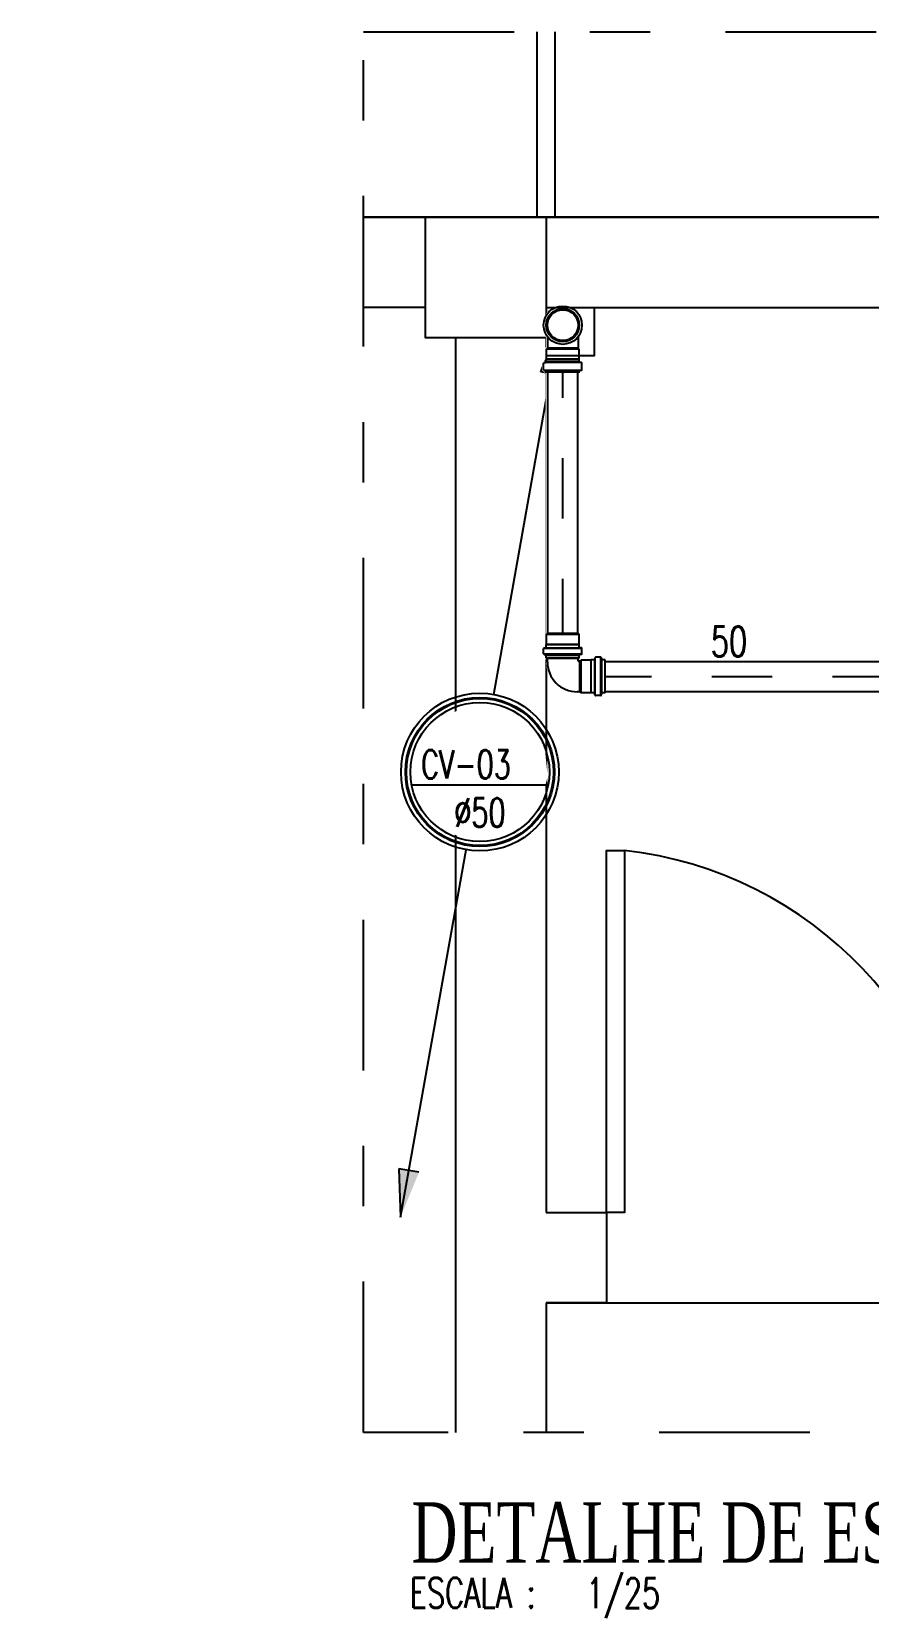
# Model space of a CAD drawing. Header units: inches. Extents: x 542787 to 543192, y 9574025 to 9574373.
# Drawn here: x 542828.754 to 542830.142, y 9574173.436 to 9574176.066 of the extents above; entities that cross this region are included whole.
import ezdxf
from ezdxf.enums import TextEntityAlignment as Align

# ---------------------------------------------------------------- set-up
doc = ezdxf.new("R2010")
doc.units = ezdxf.units.IN
doc.header["$MEASUREMENT"] = 0
doc.linetypes.add('DASHDOT', pattern=[1, 0.5, -0.25, 0, -0.25])
doc.linetypes.add('DASHDOT2', pattern=[0.5, 0.25, -0.125, 0, -0.125])
for name, color, linetype in [('CERCADURA', 7, 'Continuous'), ('EIXO', 8, 'Continuous'), ('I-ARQ', 8, 'Continuous'), ('I-ESGOTO', 6, 'Continuous'), ('I-NORMO_INST', 4, 'Continuous')]:
    doc.layers.add(name, color=color, linetype=linetype)
doc.styles.add('125', font='ROMANS.SHX', dxfattribs={"width": 0.7, "height": 0.25})
doc.styles.add('25', font='ROMANS.SHX', dxfattribs={"width": 0.7, "height": 0.05})
doc.styles.add('50', font='ROMANS.SHX', dxfattribs={"width": 0.7, "height": 0.1})
doc.styles.add('ROMANS', font='romans.shx', dxfattribs={"height": 0.025})
doc.styles.add('TITULO', font='times.ttf')

# ---------------------------------------------------------------- blocks, each defined once
blk = doc.blocks.new('*U318')
for p, q in [((-0.03428804410565355, 0.04918022109707507), (-0.02013579940576836, 0.02888129354041395)), ((-0.03193507006899853, 0.04699736149335778), (-0.03428804410565355, 0.04918022109707507)), ((-0.03305358912176848, 0.04621753924451737), (-0.03193507006899853, 0.04699736149335778)), ((-0.01415224469988519, 0.02029892755666111), (0, 0)), ((-0.002352974036655031, 0.002182859603717289), (-0.001234454983885075, 0.002962681852557708)), ((0, 0), (-0.002352974036655031, 0.002182859603717289)), ((-0.001234454983885075, 0.002962681852557708), (0, 0))]:
    blk.add_line(p, q)
at = {"color": 8}
blk.add_circle((-0.01714402205282678, 0.02459011054853754), 0.005231155055471231, dxfattribs=at)
for centre, radius in [((-0.01714402205282678, 0.02459011054853754), 0.00487752617599731), ((0, 0), 0.0003106419297651757)]:
    blk.add_circle(centre, radius)
for points in [[(-0.03305358912176848, 0.04621753924451737), (-0.03193507006899853, 0.04699736149335778), (-0.03428804410565355, 0.04918022109707507)], [(-0.002352974036655031, 0.002182859603717289), (-0.001234454983885075, 0.002962681852557708), (0, 0)]]:
    blk.add_solid(points)
blk = doc.blocks.new('BOLA')
at = {"style": '50', "width": 0.7, "flags": 1}
blk.add_attdef('ALTUARA', text='', height=0.002, dxfattribs=at).set_placement((0.0002598189044998103, -0.007526282018176376), align=Align.CENTER)
at = {"color": 2}
blk.add_wipeout([(-0.0034306041665807595, 0.0033065364934536066), (-0.0008967654083170473, 0.004686211450234913), (0.001845075014915952, 0.004421616255397899), (0.0035658162599924233, 0.003136439594760985), (0.0045869154381489585, 0.0013409721644020364), (0.004757098647987609, -0.0003221976317163283), (0.004227639790906332, -0.0022310630027197083), (0.002998538907342815, -0.003724135900145447), (0.001107614492865381, -0.004706918052397209), (-0.000877856180751729, -0.0047258177214453065), (-0.002579688157825187, -0.004083229391126847), (-0.0034306041665807595, -0.0033272430956159055), (-0.004508431067870951, -0.0017018725884976327), (-0.004792069764414597, -7.650210592741527e-05), (-0.004527340335873958, 0.001624467028287148)], dxfattribs=at)
at = {"color": 8}
blk.add_line((-0.004792757217217114, -0.0009053948610162968), (0.004792757217217114, -0.0009053948610162968), dxfattribs=at)
blk.add_circle((0, 0), 0.0052311550554712, dxfattribs=at)
blk.add_circle((0, 0), 0.0048775261759973)
at = {"style": '50', "width": 0.7}
blk.add_attdef('NAF', (-0.00412650687519539, -0.0004650827839335972), '', height=0.002, dxfattribs=at)
blk.add_attdef('NU', text='', height=0.002, dxfattribs=at).set_placement((0, -0.003845717468963498), align=Align.CENTER)
blk = doc.blocks.new('*U192')
at = {"color": 2}
blk.add_wipeout([(0.47383382302634447, 0.02633508466966209), (0.4880242477145868, 0.022172410826051543), (0.49789586812542813, 0.011534464184643024), (0.5003637562839414, -0.0015702418527919482), (0.4955822060326253, -0.01544582489309828), (0.4850936135821563, -0.024079514833621037), (0.47383382302634447, -0.02623794266115706), (0.45933489537409405, -0.022229439944196763), (0.44930904889754236, -0.009741418413362783), (0.4476123588443673, 0.0005881752899340037), (0.450851478996614, 0.011534464184643024), (0.45979762440381483, 0.022480753079352038)], dxfattribs=at)
blk.add_circle((0.4739464758138163, 1.274884407875823e-14), 0.02500000000000684)
at = {"color": 8, "ltscale": 0.01}
blk.add_circle((0.4739464758138163, 1.274884407875823e-14), 0.02333333333334017, dxfattribs=at)
for centre, radius, start, end in [((0.4739464758138163, 0.01250000000001616), 0.01250000000000341, 132.0789395626286, 270), ((0.4739464758138163, -0.01249999999999073), 0.01250000000000342, 312.0789395626286, 89.99999999999999)]:
    blk.add_arc(centre, radius, start, end, dxfattribs=at)
blk = doc.blocks.new('A$C7CE1661E')
for p, q in [((0.03965441558772828, 0.02714999999999987), (0.03785441558772841, 0.02535000000000002)), ((0.05645441558772829, 0.02714999999999987), (0.03965441558772828, 0.02714999999999987)), ((0.03965441558772828, 0.02714999999999987), (0.03965441558772828, -0.02715000000000004)), ((0.05665441558772828, 0.02734999999999985), (0.05645441558772829, 0.02714999999999987)), ((0.05665441558772828, 0.02734999999999985), (0.05665441558772828, -0.02735000000000004)), ((0.06079434427329208, 0.02734999999999985), (0.05665441558772828, 0.02734999999999985)), ((0.06202013647592552, 0.03088715574274755), (0.06179053897138384, 0.0282628442572522)), ((0.06202013647592552, 0.03088715574274755), (0.06202013647592552, -0.03088715574275236)), ((0.0739326730120209, 0.0317999999999999), (0.06301633117401727, 0.0317999999999999)), ((0.07489859883830993, 0.03105881904510238), (0.07569377506800826, 0.02809118095489731)), ((0.07489859883830993, 0.03105881904510238), (0.07489859883830993, -0.03105881904509936)), ((0.07939999999999983, 0.02734999999999985), (0.07665970089429729, 0.02734999999999985)), ((0.07939999999999983, 0.02734999999999985), (0.07939999999999983, -0.02735000000000002)), ((0.01919941405355904, 0.02535000000000002), (0.03785441558772827, 0.02535000000000002)), ((0.01919941405355907, -0.02535000000000002), (0.03785441558772827, -0.02535000000000002)), ((0.03965441558772828, -0.02715000000000004), (0.0378544155877283, -0.02535000000000002)), ((0.05645441558772829, -0.02715000000000004), (0.03965441558772828, -0.02715000000000004)), ((0.05665441558772828, -0.02735000000000002), (0.05645441558772829, -0.02715000000000004)), ((0.06079434427329208, -0.02735000000000002), (0.05665441558772828, -0.02735000000000002)), ((0.06202013647592552, -0.03088715574274772), (0.06179053897138384, -0.02826284425725237)), ((0.0739326730120209, -0.03180000000000007), (0.06301633117401727, -0.03180000000000007)), ((0.07489859883830993, -0.03105881904510255), (0.07569377506800826, -0.02809118095489748)), ((0.07939999999999983, -0.02735000000000002), (0.07665970089429729, -0.02735000000000002))]:
    blk.add_line(p, q)
at = {"color": 8}
for p, q in [((0.05645441558772829, 0.02714999999999987), (0.0564544155877283, -0.02715000000000005)), ((0.06079434427329208, 0.02734999999999985), (0.06079434427329208, -0.02735000000000049)), ((0.07665970089429729, 0.02734999999999985), (0.07665970089429729, -0.02735000000000036)), ((0.03785441558772827, 0.02534999999999985), (0.03785441558772827, -0.02535000000000002))]:
    blk.add_line(p, q, dxfattribs=at)
for radius in [0.03180000000000003, 0.02555000000000001]:
    blk.add_circle((0, 0), radius)
blk.add_circle((0, 0), 0.02735000000000001, dxfattribs=at)
for centre, start, end in [((0.06079434427329208, 0.02834999999999985), 270, 355.0000000000002), ((0.06301633117401727, 0.0307999999999999), 90, 175.0000000000002), ((0.0739326730120209, 0.0307999999999999), 15.00000000000038, 90), ((0.07665970089429729, 0.02834999999999985), 195.0000000000003, 270), ((0.06079434427329208, -0.02835000000000002), 4.999999999999814, 90), ((0.06301633117401727, -0.03080000000000007), 184.9999999999998, 270), ((0.0739326730120209, -0.03080000000000007), 270, 345.0000000000005), ((0.07665970089429729, -0.02835000000000002), 90, 164.9999999999996)]:
    blk.add_arc(centre, 0.001, start, end)
blk = doc.blocks.new('*U152')
at = {"color": 2}
blk.add_wipeout([(-0.0630163311740227, -0.03458438048832295), (-0.07393267301202636, -0.03458438048832123), (-0.07758810386221109, -0.03177946974428267), (-0.078028904199823, -0.030134380488320553), (-0.07940000000000459, -0.03013438048832033), (-0.07939999999999514, 0.030134380488345443), (-0.07802890419981351, 0.03013438048834522), (-0.07758810386220111, 0.03177946974430719), (-0.07393267301201549, 0.03458438048834463), (-0.06301633117401186, 0.03458438048834291), (-0.059246351395973285, 0.031129830492309732), (-0.059159260805519455, 0.030134380488342265), (-0.05367003509939066, 0.030134380488341404), (-0.053670035099390695, 0.029934380488341426), (-0.03850108742664906, 0.02993438048833901), (-0.03670108742664936, 0.02813438048833873), (-0.02011308052734137, 0.028134380488336122), (-0.006805703248930921, 0.034815683040269024), (0.010622347486636296, 0.032750497782727206), (0.02580450534803815, 0.023502170923652213), (0.03362018284804804, 0.007250222543538298), (0.0338831852433886, -0.007967259685303318), (0.023911463578837205, -0.024847725560064968), (0.00783095784965769, -0.03328795849744051), (-0.007530851021526041, -0.03301859385687561), (-0.020113080527350186, -0.028134380488329808), (-0.03670108742665833, -0.0281343804883272), (-0.03850108742665848, -0.02993438048832678), (-0.0553010874266585, -0.02993438048832414), (-0.0555010874266585, -0.030134380488324092), (-0.05915926080552891, -0.03013438048832351), (-0.05924635139598304, -0.03112983049229097)], dxfattribs=at)
at = {"color": 2, "rotation": 179.999999999991}
blk.add_blockref('A$C7CE1661E', (0, 0), dxfattribs=at)
blk = doc.blocks.new('*U181')
at = {"color": 2}
blk.add_wipeout([(0.028465092949850668, -6.90843710345074e-16), (0.028465092947570936, -0.9005356367488299), (-0.028465092952126625, -0.9005356367488299), (-0.02846509294984667, -6.668185234693242e-16)], dxfattribs=at)
for p, q in [((-0.02500000000002431, -7.771561172376096e-16), (-0.02500000000230399, -0.9005356367488304)), ((0.02500000000000146, -1.165734175856414e-15), (0.02499999999772154, -0.9005356367488306))]:
    blk.add_line(p, q)
at = {"layer": 'EIXO', "linetype": 'DASHDOT', "ltscale": 0.01}
blk.add_line((1.423460535652424e-15, -7.216449660063518e-16), (-2.278652776325391e-12, -0.9005356367488309), dxfattribs=at)
blk = doc.blocks.new('*U182')
at = {"color": 2}
blk.add_wipeout([(4.922697350696406e-13, 0.028465092949357507), (0.4412370992670292, 0.02846509294709354), (0.4412370992670289, -0.028465092952603577), (4.91999209590355e-13, -0.028465092950340054)], dxfattribs=at)
for p, q in [((4.924949337237194e-13, 0.02499999999950841), (0.4412370992670298, 0.02499999999724426)), ((4.920508445138694e-13, -0.02500000000051737), (0.4412370992670294, -0.02500000000278128))]:
    blk.add_line(p, q)
at = {"layer": 'EIXO', "linetype": 'DASHDOT', "ltscale": 0.01}
blk.add_line((4.920508445138694e-13, -4.916287265575319e-13), (0.4412370992670298, -2.755936084512067e-12), dxfattribs=at)
blk = doc.blocks.new('*U179')
at = {"color": 1, "style": '25'}
for tag, flags, p in [('DESCRICAO', 1, (2.855957336578285e-05, -0.1084798742256226)), ('MARCA', 1, (2.855957336578285e-05, -0.187664576514635)), ('QUANT.', 3, (2.855957336578285e-05, -0.2718185265573538))]:
    blk.add_attdef(tag, text='', height=0.05000000000000001, dxfattribs=dict(at, flags=flags)).set_placement(p, align=Align.CENTER)
at = {"color": 2}
blk.add_wipeout([(0.033959895325594076, 0.049039250979975274), (0.029509895325593984, 0.04942857553266693), (0.029509895325595677, 0.05540547973784367), (0.029309895325595713, 0.055405479737843724), (0.02930989532560011, 0.07094024234942509), (0.026244657937181767, 0.07184558441226432), (-0.02624465793714115, 0.0718455844122792), (-0.029309895325560092, 0.07094024234944166), (-0.02930989532556485, 0.054140242349441633), (-0.029509895325564875, 0.053940242349441725), (-0.029509895325566242, 0.04942857553268362), (-0.03395989532556655, 0.04903925097999451), (-0.0339598953255703, 0.034953839353439015), (-0.029509895325570676, 0.03376146544711926), (-0.029509895325572265, 0.028140104674428512), (-0.027509895325572256, 0.028140104674427943), (-0.027509895325573557, 0.02355000000000798), (-0.026620381979639823, 0.014060759636530779), (-0.02348128268722678, 0.003671082538201295), (-0.020198585699208075, -0.002778200849621576), (-0.014010599238609839, -0.011037776677544603), (-0.009541878473593352, -0.015334964828943767), (-0.004249987877336806, -0.01927842029166278), (0.0001141178481571204, -0.021813777823550012), (0.005890865494819631, -0.02435895406067154), (0.011280814034413219, -0.026013898014598552), (0.019024282056958768, -0.027308930265586867), (0.023549999999992053, -0.027509895325586536), (0.02755975765055885, -0.027509895325587674), (0.029359757650558472, -0.029309895325588198), (0.04615975765055861, -0.029309895325592958), (0.046359757650558615, -0.02950989532559299), (0.0508714244673165, -0.029509895325594296), (0.051260749020005825, -0.03395989532559453), (0.06534616064656111, -0.03395989532559848), (0.06653853455288083, -0.029509895325598792), (0.06999999999999154, -0.029509895325599736), (0.07000000000000825, 0.02950989532556053), (0.06653853455289754, 0.029509895325561517), (0.06534616064658046, 0.0339598953255619), (0.051260749020025045, 0.03395989532556591), (0.05087142446733321, 0.02950989532556586), (0.04489452026215646, 0.029509895325567553), (0.0448945202621564, 0.02930989532556756), (0.029509895325588436, 0.029309895325571905), (0.029509895325589695, 0.03376146544710258), (0.03395989532559019, 0.03495383935341986)], dxfattribs=at)
for p, q in [((-0.02734999999998494, 0.05304558441227947), (-0.0271499999999849, 0.0532455844122794)), ((-0.02734999999998632, 0.0483657272872567), (-0.02734999999998494, 0.05304558441227947)), ((-0.02714999999998015, 0.07004558441227943), (-0.02534999999997961, 0.07184558441227892)), ((-0.0271499999999849, 0.0532455844122794), (-0.02714999999998015, 0.07004558441227941)), ((-0.02714999999998015, 0.07004558441227941), (0.02715000000001976, 0.07004558441226405)), ((-0.0271499999999849, 0.0532455844122794), (0.027150000000015, 0.05324558441226408)), ((0.02715000000001976, 0.07004558441226406), (0.02535000000002024, 0.07184558441226459)), ((0.027150000000015, 0.05324558441226405), (0.02715000000001976, 0.07004558441226405)), ((0.02735000000001492, 0.05304558441226401), (0.027150000000015, 0.05324558441226405)), ((0.0273500000000136, 0.04836572728724123), (0.02735000000001492, 0.05304558441226401)), ((-0.03179999999998956, 0.03737851231594452), (-0.03179999999998707, 0.04614374038653277)), ((-0.03105881904509232, 0.03641258648965524), (-0.02809118095488748, 0.03561741025995611)), ((-0.03088715574273443, 0.04713993508462427), (-0.02826284425723901, 0.04736953258916524)), ((-0.03079999999998686, 0.04687003336769818), (0.03080000000001324, 0.04687003336768075)), ((-0.03079999999998955, 0.03737851231594424), (0.03080000000001055, 0.03737851231592681)), ((-0.02734999999999149, 0.03030000000000792), (-0.02734999999999025, 0.03465148443366682)), ((-0.02734999999999149, 0.03030000000000792), (0.02735000000000837, 0.03029999999999245)), ((-0.02534999999999345, 0.02355000000000726), (-0.02534999999999154, 0.03030000000000733)), ((0.02535000000000731, 0.02634999999999284), (0.02535000000000843, 0.03029999999999301)), ((0.0273500000000086, 0.03029999999999245), (0.02735000000000983, 0.03465148443365135)), ((0.03105881904511289, 0.03641258648963767), (0.0280911809549076, 0.0356174102599402)), ((0.03088715574276107, 0.04713993508460678), (0.02826284425726578, 0.04736953258914924)), ((0.03025441558773595, 0.02714999999999147), (0.02845441558773547, 0.02534999999999197)), ((0.03025441558772064, -0.02715000000000843), (0.03025441558773601, 0.02714999999999148)), ((0.04705441558773598, 0.02714999999998671), (0.03025441558773601, 0.02714999999999147)), ((0.03180000000001065, 0.03737851231592652), (0.03180000000001314, 0.04614374038651477)), ((0.04725441558773601, 0.02734999999998664), (0.04705441558773598, 0.02714999999998671)), ((0.04705441558772062, -0.02715000000001318), (0.04705441558773598, 0.0271499999999867)), ((0.05193427271275879, 0.02734999999998532), (0.04725441558773601, 0.02734999999998664)), ((0.05316006491539327, 0.03088715574273278), (0.05293046741085081, 0.02826284425723748)), ((0.05342996663230185, -0.0308000000000151), (0.05342996663231928, 0.03079999999998501)), ((0.0629214876840735, 0.03179999999998235), (0.05415625961348528, 0.03179999999998485)), ((0.0629214876840558, -0.03080000000001778), (0.06292148768407323, 0.03079999999998233)), ((0.06388741351036237, 0.03105881904508459), (0.0646825897400598, 0.02809118095487931)), ((0.07000000000000763, 0.02734999999998031), (0.06564851556634867, 0.02734999999998155)), ((0.06999999999999214, -0.02735000000001974), (0.07000000000000763, 0.02734999999998014)), ((0.02845441558773547, 0.02534999999999197), (0.02635000000000702, 0.02534999999999259)), ((0.02845441558772113, -0.02535000000000791), (0.02354999999999271, -0.02535000000000652)), ((0.03025441558772058, -0.02715000000000843), (0.02845441558772113, -0.02535000000000791)), ((0.04705441558772062, -0.02715000000001318), (0.03025441558772064, -0.02715000000000843)), ((0.04725441558772054, -0.02735000000001324), (0.04705441558772062, -0.02715000000001318)), ((0.05193427271274332, -0.02735000000001457), (0.04725441558772054, -0.02735000000001324)), ((0.05316006491537578, -0.03088715574276269), (0.05293046741083481, -0.02826284425726725)), ((0.06292148768405552, -0.03180000000001779), (0.05415625961346728, -0.03180000000001532)), ((0.0638874135103448, -0.03105881904512057), (0.0646825897400439, -0.02809118095491574)), ((0.06999999999999214, -0.02735000000001974), (0.06564851556633318, -0.02735000000001852))]:
    blk.add_line(p, q)
at = {"color": 8}
for p, q in [((-0.02734999999998494, 0.05304558441227947), (0.02735000000001492, 0.05304558441226401)), ((-0.02534999999997961, 0.07184558441227892), (0.02535000000002024, 0.07184558441226459)), ((-0.02734999999998664, 0.0474493961132393), (0.02735000000001345, 0.04744939611322382)), ((-0.02734999999999004, 0.03541881142164581), (0.02735000000000982, 0.03541881142163034)), ((0.02535000000000843, 0.03029999999999301), (-0.02534999999999154, 0.03030000000000733)), ((0.04725441558772054, -0.02735000000001324), (0.04725441558773601, 0.02734999999998664)), ((0.05285060388676072, -0.02735000000001489), (0.0528506038867762, 0.02734999999998513)), ((0.06488118857835425, -0.02735000000001831), (0.06488118857836973, 0.02734999999998157)), ((0.02845441558772113, -0.02535000000000791), (0.02845441558773547, 0.02534999999999196))]:
    blk.add_line(p, q, dxfattribs=at)
for centre, radius, start, end in [((-0.03079999999998707, 0.04614374038653248), 0.001, 94.99999999998359, 179.9999999999838), ((-0.03079999999998955, 0.03737851231594424), 0.001, 179.9999999999838, 254.9999999999842), ((-0.02834999999998638, 0.04836572728725699), 0.001, 274.9999999999836, 359.9999999999838), ((-0.02834999999999025, 0.03465148443366711), 0.001, 359.9999999999838, 74.99999999998343), ((0.02635000000000731, 0.02634999999999256), 0.001, 179.9999999999838, 269.9999999999838), ((0.02835000000001371, 0.04836572728724094), 0.001, 179.9999999999838, 264.999999999984), ((0.02835000000000983, 0.03465148443365106), 0.001, 104.9999999999834, 179.9999999999838), ((0.03080000000001314, 0.04614374038651505), 0.001, 359.9999999999838, 84.99999999998397), ((0.03080000000001066, 0.03737851231592681), 0.001, 284.9999999999834, 359.9999999999838), ((0.05193427271275908, 0.02834999999998542), 0.001, 269.9999999999838, 354.999999999984), ((0.054156259613485, 0.03079999999998485), 0.001, 89.99999999998381, 174.999999999984), ((0.06292148768407323, 0.03079999999998236), 0.001, 14.99999999998335, 89.99999999998381), ((0.06564851556634894, 0.02834999999998155), 0.001, 194.9999999999834, 269.9999999999838), ((0.02355000000000655, 0.02354999999999343), 0.0489, 179.9999999999838, 269.9999999999838), ((0.05193427271274303, -0.02835000000001463), 0.001, 4.99999999998356, 89.99999999998381), ((0.05415625961346757, -0.03080000000001532), 0.001, 184.9999999999836, 269.9999999999838), ((0.0629214876840558, -0.03080000000001778), 0.001, 269.9999999999838, 344.9999999999842), ((0.0656485155663329, -0.02835000000001852), 0.001, 89.99999999998381, 164.9999999999835)]:
    blk.add_arc(centre, radius, start, end)
blk = doc.blocks.new('TITOLO HS')
at = {"color": 253, "style": 'ROMANS', "width": 0.7}
blk.add_text('ESCALA :', height=0.002, dxfattribs=at).set_placement((-5.008310483667344e-05, -1.119837152430136e-05))
at = {"style": 'TITULO', "width": 0.7}
blk.add_attdef('LNOME', (5.679994095153518e-05, 0.002996676880091087), '', height=0.006, dxfattribs=at)
at = {"color": 253, "style": 'ROMANS', "width": 0.7}
blk.add_attdef('LESC', (0.01162962826343517, -2.798236542389532e-05), '', height=0.002, dxfattribs=at)

msp = doc.modelspace()

# ---------------------------------------------------------------- linework, layer by layer
at = {"layer": 'I-ARQ'}
for p, q in [((542829.5924443894, 9574175.758721076), (542829.5924443894, 9574176.066148952)), ((542829.6224443887, 9574175.758721076), (542829.6224443887, 9574176.066148952)), ((542829.304813963, 9574175.758721076), (542831.2449533293, 9574175.758721076)), ((542831.2449533293, 9574175.758721076), (542829.304813963, 9574175.758721076)), ((542829.4074443888, 9574175.608721076), (542829.304813963, 9574175.608721076)), ((542829.6074443881, 9574175.608721076), (542829.6074443881, 9574174.108721076)), ((542829.6074443881, 9574175.608721076), (542830.8949443896, 9574175.608721076)), ((542829.4574443896, 9574175.558721075), (542829.4574443896, 9574173.744115336)), ((542829.6074443881, 9574174.108721076), (542829.7074443896, 9574174.108721076)), ((542829.7074443896, 9574174.108721076), (542829.7074443896, 9574173.958721075)), ((542829.7074443896, 9574174.108721076), (542829.7074443896, 9574173.958721075)), ((542829.6074443881, 9574173.958721075), (542829.6074443881, 9574173.744115336)), ((542829.6074443881, 9574173.958721075), (542829.7074443896, 9574173.958721075)), ((542829.7074443896, 9574173.958721075), (542829.6074443881, 9574173.958721075)), ((542829.7074443896, 9574173.958721075), (542830.3074443892, 9574173.958721075))]:
    msp.add_line(p, q, dxfattribs=at)
for points in [[(542829.6074443881, 9574175.758721076), (542829.6074443881, 9574175.558721075), (542829.4074443888, 9574175.558721075), (542829.4074443888, 9574175.758721076)], [(542829.6074443881, 9574175.758721076), (542829.6074443881, 9574175.558721075), (542829.4074443888, 9574175.558721075), (542829.4074443888, 9574175.758721076)], [(542829.7374443889, 9574174.708721075), (542829.7374443889, 9574174.108721076), (542829.7074443896, 9574174.108721076), (542829.7074443896, 9574174.708721075)]]:
    msp.add_lwpolyline(points, close=True, dxfattribs=at)
msp.add_arc((542829.6671812304, 9574174.071221076), 0.6413603989624795, 3.351965309968772, 83.71043324783841, dxfattribs=at)
at = {"layer": 'I-ESGOTO'}
msp.add_circle((542829.6351925973, 9574175.579672989), 0.02815943842051638, dxfattribs=at)

# ---------------------------------------------------------------- block references
at = {"layer": 'I-NORMO_INST', "xscale": 25, "yscale": 25, "zscale": 25, "rotation": 134.9999999999999}
msp.add_blockref('*U318', (542829.6293766303, 9574175.576686705), dxfattribs=at)
at = {"layer": 'I-NORMO_INST'}
ref = msp.add_blockref('TITOLO HS', (542829.3827807029, 9574173.453407565), dxfattribs=dict(at, xscale=25, yscale=25, zscale=25))
ref.add_attrib('LNOME', 'DETALHE DE ESGOTO-06', (542829.3842007038, 9574173.52832483), dxfattribs={"layer": '0', "height": 0.09999999999999995, "style": 'TITULO', "width": 0.7000000000000002})
ref.add_attrib('LESC', '1/25', (542829.6735213998, 9574173.452708542), dxfattribs={"layer": '0', "color": 253, "height": 0.04999999999999994, "style": 'ROMANS', "width": 0.7000000000000005})

# ---------------------------------------------------------------- next in the draw order: block references
at = {"layer": 'I-ESGOTO', "rotation": 90}
for name, p in [('*U192', (542829.6351925973, 9574175.105726512)), ('*U181', (542829.682370396, 9574174.997391526))]:
    msp.add_blockref(name, p, dxfattribs=at)
at = {"layer": 'I-NORMO_INST', "xscale": 23.62204724409449, "yscale": 23.62204724409449, "zscale": 23.62204724409449}
msp.add_blockref('BOLA', (542829.4977471386, 9574174.838924501), dxfattribs=at).add_auto_attribs({'NAF': 'CV-03', 'NU': '%%c50'})

# ---------------------------------------------------------------- next in the draw order: block references
at = {"layer": 'I-ESGOTO', "rotation": 90}
msp.add_blockref('*U152', (542829.6351925973, 9574175.579672989), dxfattribs=at)

# ---------------------------------------------------------------- next in the draw order: texts
at = {"layer": 'I-NORMO_INST', "style": '125', "width": 0.7}
msp.add_text('50', height=0.05, dxfattribs=at).set_placement((542829.8807812377, 9574175.03021476))

# ---------------------------------------------------------------- next in the draw order: linework, layer by layer
at = {"layer": 'I-ARQ'}
msp.add_lwpolyline([(542829.6074443881, 9574175.608721076), (542829.6874443882, 9574175.608721076), (542829.6874443882, 9574175.528721076), (542829.6074443881, 9574175.528721076)], dxfattribs=at)

# ---------------------------------------------------------------- next in the draw order: block references
at = {"layer": 'I-ESGOTO', "rotation": 90}
msp.add_blockref('*U182', (542829.6351925973, 9574175.05903589), dxfattribs=at)

# ---------------------------------------------------------------- next in the draw order: block references
at = {"layer": 'I-ESGOTO'}
msp.add_blockref('*U179', (542829.6351925973, 9574174.997391526), dxfattribs=at)

# ---------------------------------------------------------------- next in the draw order: linework, layer by layer
at = {"layer": 'CERCADURA', "color": 9, "linetype": 'DASHDOT2'}
msp.add_lwpolyline([(542829.304813963, 9574176.066148952), (542831.2449533293, 9574176.066148952), (542831.2449533293, 9574173.744115336), (542829.304813963, 9574173.744115336)], close=True, dxfattribs=at)

doc.saveas('drawing.dxf')
